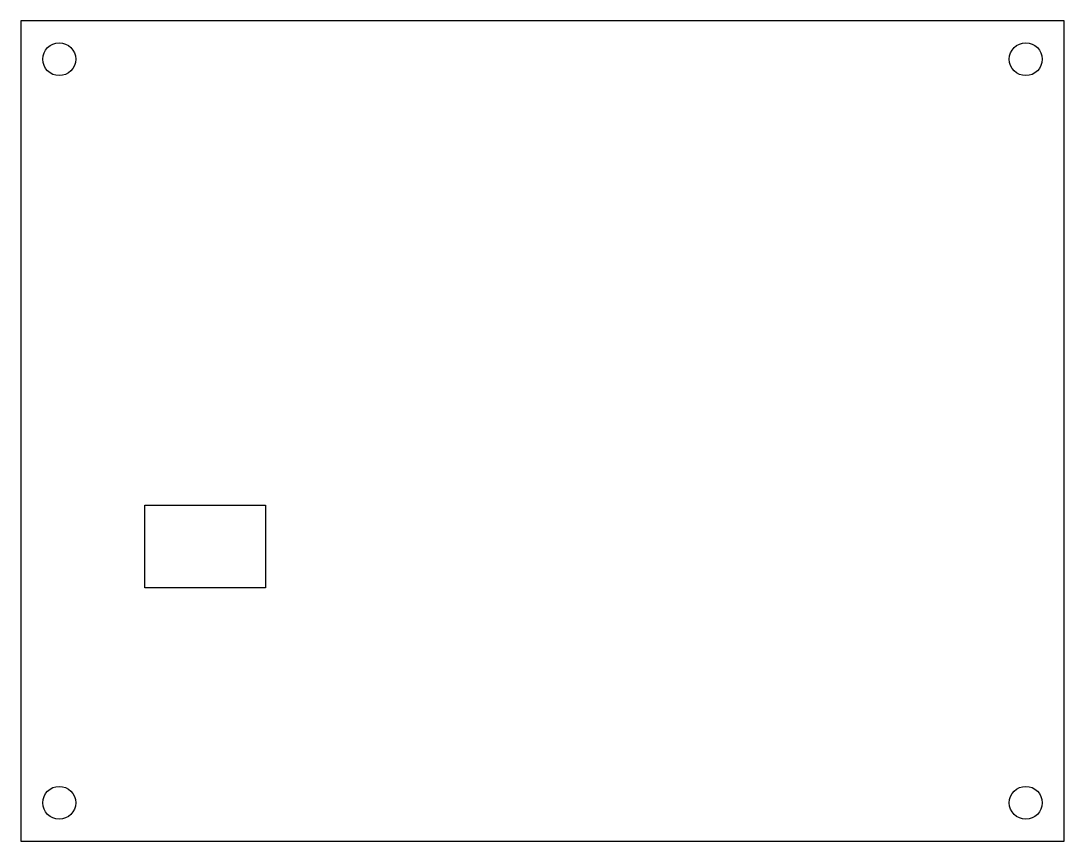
# Model space of a CAD drawing. Header units: millimetres. Extents: x -6 to 89.2, y -6 to 68.8.
import ezdxf

# ---------------------------------------------------------------- set-up
doc = ezdxf.new("R2010")
doc.units = ezdxf.units.MM
doc.layers.get('0').update_dxf_attribs({"linetype": 'CONTINUOUS'})

msp = doc.modelspace()

# ---------------------------------------------------------------- linework, layer by layer
for points in [[(-6, 68.84), (-6, -6), (89.16, -6), (89.16, 68.84)], [(5.3, 24.64), (16.3, 24.64), (16.3, 17.1), (5.3, 17.1)]]:
    msp.add_lwpolyline(points, close=True)
for centre in [(-2.5, 65.34), (85.66, 65.34), (-2.5, -2.5), (85.66, -2.5)]:
    msp.add_circle(centre, 1.5)

doc.saveas('drawing.dxf')
